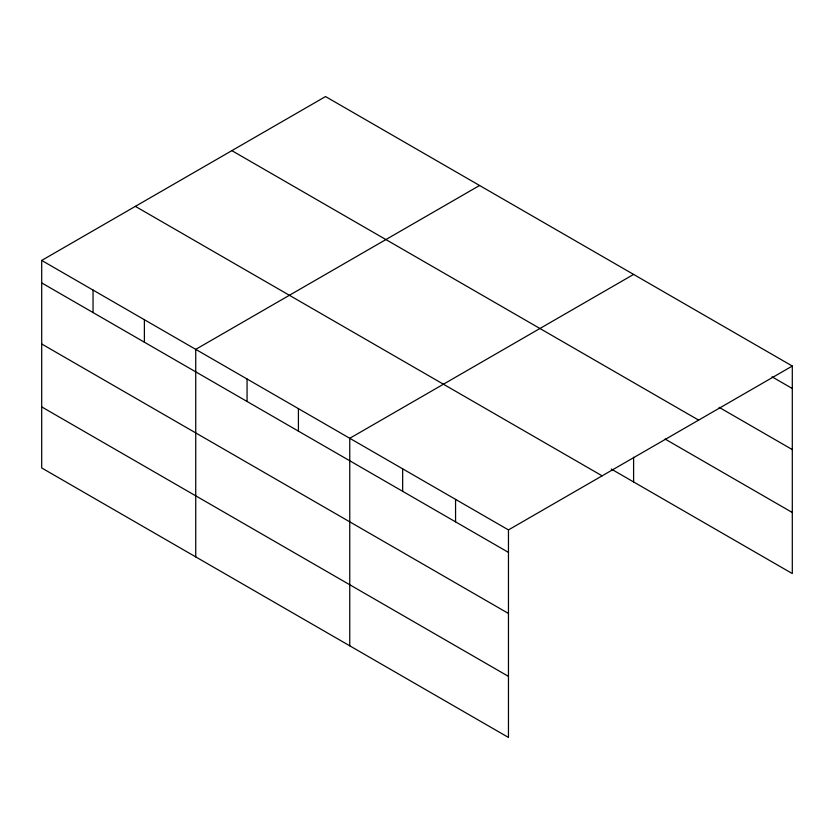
<?xml version="1.0" encoding="UTF-8"?>
<svg xmlns="http://www.w3.org/2000/svg" width="834" height="834" viewBox="0 0 834 834"><rect width="100%" height="100%" fill="white"/><g stroke="black" fill="none" stroke-linecap="round" stroke-linejoin="round"><path stroke-width="1.25" d="M508.459 613.459L508.459 529.913L41.7 260.437L41.7 467.957L508.459 737.444L508.459 613.459L41.7 343.983M611.28 469.052L792.3 573.563L792.3 366.043L325.541 96.556L41.7 260.437M479.571 185.492L195.729 349.363L195.729 556.883M633.6 274.417L349.759 438.298L349.759 645.818M508.459 529.913L792.3 366.043M772.044 376.822L792.3 388.519M719.137 407.346L792.3 449.589M231.873 150.641L698.631 420.117M665.115 439.07L792.3 512.503M135.369 206.363L602.127 475.839M41.7 282.914L508.459 552.4M41.7 406.898L508.459 676.374M633.6 457.251L633.6 481.937M455.562 499.378L455.562 521.855M402.655 468.833L402.655 491.32M298.416 408.65L298.416 431.136M247.072 379.011L247.072 401.488M144.386 319.724L144.386 342.201M93.043 290.076L93.043 312.562"/></g></svg>
